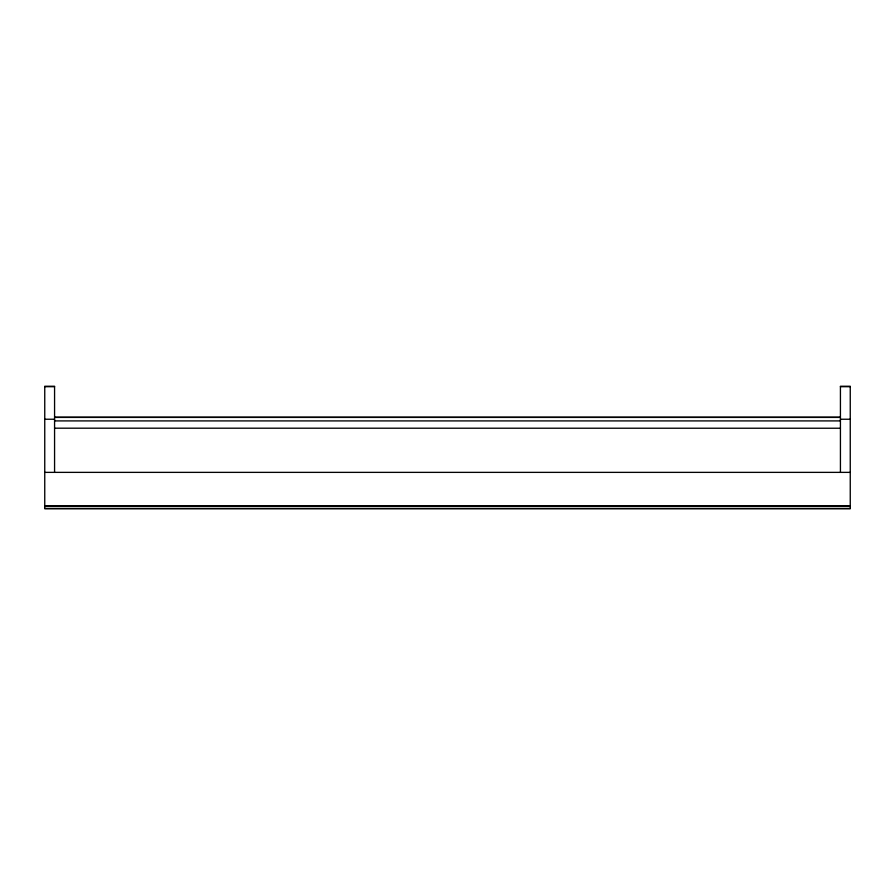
<?xml version="1.0" encoding="UTF-8"?>
<svg xmlns="http://www.w3.org/2000/svg" width="895" height="895" viewBox="0 0 895 895"><rect width="100%" height="100%" fill="white"/><g stroke="black" fill="none" stroke-linecap="round" stroke-linejoin="round"><path stroke-width="1.34" d="M44.75 386.696L54.573 386.696M840.427 386.696L850.25 386.696M54.573 417.238L840.427 417.238M54.573 417.417L840.427 417.417M44.75 419.24L54.573 419.24M840.427 419.24L850.25 419.24M54.573 420.907L840.427 420.907M54.573 428.19L840.427 428.235M44.75 472.37L850.25 472.37M44.75 505.764L850.25 505.764M44.75 506.089L850.25 506.089M44.75 508.416L850.25 508.416M840.427 472.37L840.427 386.248L850.25 386.248L850.25 508.74L44.75 508.74L44.75 386.248L54.573 386.248L54.573 472.37"/></g></svg>
